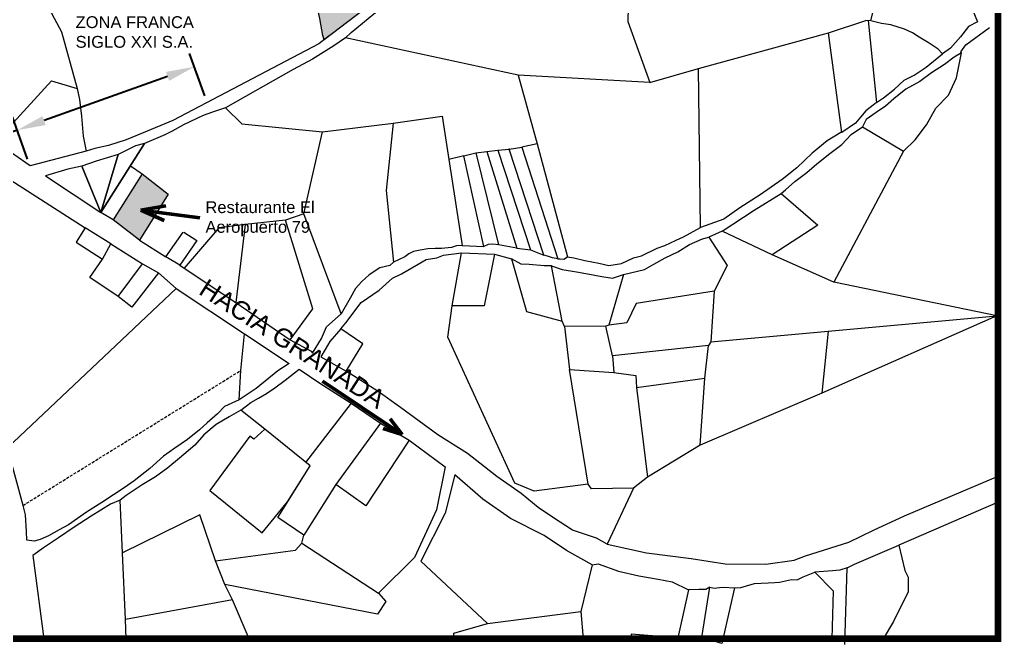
# Model space of a CAD drawing. Header units: millimetres. Extents: x -3245 to 2970, y 1153 to 3965.
# Drawn here: x 447 to 533.2, y 2590.1 to 2645 of the extents above; entities that cross this region are included whole.
import ezdxf

# ---------------------------------------------------------------- set-up
doc = ezdxf.new("R2010")
doc.units = ezdxf.units.MM
doc.linetypes.add('HIDDEN', pattern=[0.375, 0.25, -0.125])
for name, color, linetype in [('2', 1, 'Continuous'), ('3', 7, 'Continuous'), ('4', 7, 'Continuous'), ('CIRCULO PI', 2, 'Continuous'), ('CVL_CUADCON_TX', 2, 'Continuous')]:
    doc.layers.add(name, color=color, linetype=linetype)
doc.styles.add('PI', font='arial.ttf', dxfattribs={"height": 0.4})
doc.styles.add('PUNTOS PI', font='arial.ttf', dxfattribs={"height": 2.75})
doc.styles.get("Standard").update_dxf_attribs({"font": 'arial.ttf'})
doc.dimstyles.new('ISO-25', dxfattribs={"dimtxt": 2.5, "dimasz": 2.5, "dimexe": 1.25, "dimexo": 0.625, "dimtad": 1, "dimdec": 3, "dimtxsty": 'Standard', "dimcen": 2.5, "dimadec": 0, "dimazin": 0, "dimtfac": 1, "dimtdec": 3, "dimtmove": 0, "dimatfit": 3, "dimfxl": 1, "dimarcsym": 0})

# ---------------------------------------------------------------- blocks, each defined once
blk = doc.blocks.new('*D46')
at = {"layer": 'CIRCULO PI', "color": 0, "lineweight": -2, "transparency": 16777216}
for p, q in [((463.253, 2638.301), (461.92, 2642.026)), ((459.988, 2640.006), (449.136, 2636.123)), ((447.694, 2632.733), (446.361, 2636.457)), ((446.782, 2635.28), (371.16, 2608.217))]:
    blk.add_line(p, q, dxfattribs=at)
at = {"layer": 'CIRCULO PI', "color": 0, "transparency": 16777216}
for points in [[(459.847, 2640.399), (460.128, 2639.614), (462.342, 2640.849)], [(448.996, 2636.515), (449.277, 2635.73), (446.782, 2635.28)]]:
    blk.add_solid(points, dxfattribs=at)
at = {"layer": 'Defpoints', "color": 0, "transparency": 16777216}
for p in [(462.342, 2640.849), (463.464, 2637.713), (447.905, 2632.145)]:
    blk.add_point(p, dxfattribs=at)
at = {"layer": 'CIRCULO PI', "color": 0, "transparency": 16777216, "insert": (407.148, 2623.133), "char_height": 2.5, "attachment_point": 5, "rotation": 19.69117}
blk.add_mtext('Referencia hacia la entrada Istmo Textil: 186.65m', dxfattribs=at)

msp = doc.modelspace()

# ---------------------------------------------------------------- hatches: boundary and pattern name
h = msp.add_hatch(color=9)
h.dxf.hatch_style = 1
h.paths.add_polyline_path([(482.8503, 2650.1334), (480.6705, 2655.1364), (477.2994, 2652.9167, -0.2652043), (473.1335, 2646.0697), (473.3549, 2645.0905), (473.6345, 2643.6005), (473.7314, 2643.224)])
h.paths.add_polyline_path([(477.2994, 2652.9167), (472.1925, 2649.5542), (472.7489, 2647.6912), (473.0021, 2646.6511), (473.1335, 2646.0697, 0.2652043)])
h.paths.add_polyline_path([(484.3543, 2644.6718), (496.0663, 2644.6718), (496.0663, 2648.5572), (484.3543, 2648.5572)], flags=9)
h = msp.add_hatch(color=9)
h.dxf.hatch_style = 1
h.paths.add_polyline_path([(455.2067, 2627.4183), (457.5069, 2625.6242), (460.0407, 2629.6532), (457.7585, 2631.4476)])

# ---------------------------------------------------------------- linework, layer by layer
at = {"color": 7, "lineweight": 50}
for p, q in [((457.644, 2628.2603), (459.846, 2628.627)), ((462.8109, 2627.5847), (457.644, 2628.2603)), ((457.644, 2628.2603), (459.6777, 2627.3397)), ((473.5986, 2613.262), (480.5997, 2608.5593)), ((480.5997, 2608.5593), (479.5401, 2609.9548)), ((480.5997, 2608.5593), (478.931, 2609.0855))]:
    msp.add_line(p, q, dxfattribs=at)
at = {"const_width": 0.5892}
msp.add_lwpolyline([(532.9225, 2723.2134), (391.5083, 2723.2134), (391.5083, 2590.6376), (532.9225, 2590.6376)], close=True, dxfattribs=at)
at = {"layer": '2', "color": 1, "linetype": 'Continuous', "lineweight": 5}
for p, q in [((482.8503, 2650.1334), (473.7314, 2643.224)), ((518.0314, 2643.825), (521.3034, 2644.9136)), ((521.7537, 2644.8861), (521.3034, 2644.9136)), ((521.5285, 2644.8998), (522.2465, 2637.7256)), ((506.6111, 2640.7094), (518.0314, 2643.825)), ((519.2193, 2635.0744), (518.0314, 2643.825)), ((502.3343, 2639.4758), (506.6111, 2640.7094)), ((506.7988, 2626.7337), (506.6111, 2640.7094)), ((502.3343, 2639.4758), (490.7726, 2640.1046)), ((521.0271, 2635.5768), (524.6112, 2633.4286)), ((447.9047, 2632.1446), (444.8608, 2634.2669)), ((452.8283, 2633.4264), (447.9047, 2632.1446)), ((457.9611, 2634.0996), (454.1332, 2628.0646)), ((488.0277, 2633.3965), (490.6585, 2624.9342)), ((488.988, 2633.5136), (491.8669, 2624.7768)), ((493.0269, 2624.3123), (489.9935, 2633.6226)), ((491.1058, 2633.7877), (494.2741, 2623.9935)), ((492.4496, 2634.0833), (495.1168, 2624.1535)), ((524.6112, 2633.4286), (518.5097, 2621.9464)), ((484.7031, 2632.7122), (485.8687, 2625.1681)), ((487.7774, 2625.078), (486.0103, 2633.0431)), ((487.0673, 2633.2792), (489.0523, 2625.2101)), ((446.146, 2630.9404), (452.7552, 2626.7055)), ((457.7585, 2631.4476), (455.2067, 2627.4183)), ((513.8857, 2629.7136), (517.0855, 2626.9456)), ((455.2067, 2627.4183), (454.1332, 2628.0646)), ((457.5069, 2625.6242), (455.2067, 2627.4183)), ((472.7491, 2619.5884), (470.3376, 2627.3793)), ((475.2397, 2619.167), (471.9645, 2627.9324)), ((452.7552, 2626.7055), (451.969, 2625.4477)), ((455.0121, 2625.3069), (452.7552, 2626.7055)), ((466.8007, 2626.9883), (465.9743, 2620.1453)), ((508.6938, 2626.4091), (507.5338, 2625.9009)), ((513.0862, 2624.3302), (508.6938, 2626.4091)), ((517.0855, 2626.9456), (513.0862, 2624.3302)), ((462.5625, 2625.6114), (461.056, 2623.4212)), ((451.969, 2625.4477), (454.2815, 2623.9601)), ((454.2815, 2623.9601), (455.0121, 2625.3069)), ((455.0121, 2625.3069), (457.7971, 2623.558)), ((485.8687, 2625.1681), (487.7774, 2625.078)), ((490.6585, 2624.9342), (489.0523, 2625.2101)), ((490.6585, 2624.9342), (491.8669, 2624.7768)), ((491.8669, 2624.7768), (493.0269, 2624.3123)), ((453.1602, 2622.3357), (454.2815, 2623.9601)), ((461.056, 2623.4212), (459.8187, 2624.1726)), ((484.9959, 2619.8554), (485.7911, 2624.5001)), ((485.7911, 2624.5001), (488.6896, 2624.3926)), ((488.6896, 2624.3926), (487.8025, 2619.8543)), ((488.6896, 2624.3926), (490.1904, 2623.9886)), ((490.1904, 2623.9886), (491.5176, 2619.3658)), ((518.5097, 2621.9464), (513.0862, 2624.3302)), ((455.6555, 2620.6893), (457.7971, 2623.558)), ((457.7971, 2623.558), (459.1973, 2622.7557)), ((461.4349, 2623.1689), (465.9743, 2620.1453)), ((494.6459, 2618.5061), (493.6921, 2623.37)), ((455.6555, 2620.6893), (453.1602, 2622.3357)), ((459.1973, 2622.7557), (456.8422, 2619.7569)), ((459.1973, 2622.7557), (460.7338, 2621.3975)), ((500.0209, 2622.6066), (498.7361, 2618.1688)), ((445.9174, 2607.4091), (460.7338, 2621.3975)), ((460.7338, 2621.3975), (466.7448, 2617.4036)), ((532.8135, 2618.9735), (518.5097, 2621.9464)), ((456.8422, 2619.7569), (455.6555, 2620.6893)), ((507.9818, 2621.1535), (501.1475, 2620.0698)), ((507.9818, 2621.1535), (507.6868, 2616.6983)), ((465.9743, 2620.1453), (470.7488, 2616.8666)), ((470.7488, 2616.8666), (472.7491, 2619.5884)), ((487.8025, 2619.8543), (484.9959, 2619.8554)), ((491.5176, 2619.3658), (494.6459, 2618.5061)), ((532.8135, 2618.9735), (517.4497, 2612.1806)), ((517.9958, 2617.6493), (532.8135, 2618.9735)), ((477.1236, 2616.5364), (475.2105, 2617.8334)), ((494.8341, 2618.0592), (494.6459, 2618.5061)), ((498.468, 2618.0737), (494.8341, 2618.0592)), ((494.8341, 2618.0592), (495.2821, 2614.2847)), ((498.7361, 2618.1688), (498.468, 2618.0737)), ((499.074, 2615.4731), (498.486, 2618.0741)), ((466.4267, 2614.191), (466.7448, 2617.4036)), ((507.6868, 2616.6983), (517.9958, 2617.6493)), ((517.9958, 2617.6493), (517.4497, 2612.1806)), ((470.7488, 2616.8666), (472.6019, 2615.8927)), ((475.6754, 2614.1132), (477.1236, 2616.5364)), ((507.4947, 2616.3884), (499.074, 2615.4731)), ((507.1705, 2613.5), (507.4947, 2616.3884)), ((507.6868, 2616.6983), (507.4947, 2616.3884)), ((473.4569, 2615.3864), (475.6754, 2614.1132)), ((499.074, 2615.4731), (499.1914, 2613.998)), ((466.2768, 2611.6121), (466.4267, 2614.191)), ((495.2821, 2614.2847), (499.1914, 2613.998)), ((496.9268, 2604.1915), (495.2821, 2614.2847)), ((499.1914, 2613.998), (501.1211, 2613.7463)), ((501.1211, 2613.7463), (501.1764, 2612.7024)), ((501.1764, 2612.7024), (507.1705, 2613.5)), ((506.7577, 2607.6374), (507.1705, 2613.5)), ((473.3558, 2613.0786), (476.1053, 2611.311)), ((501.1764, 2612.7024), (502.1506, 2604.8124)), ((517.4497, 2612.1806), (506.7577, 2607.6374)), ((478.6925, 2609.5583), (481.2031, 2608.0564)), ((481.2031, 2608.0564), (477.3882, 2602.2919)), ((506.7577, 2607.6374), (502.1506, 2604.8124)), ((447.2889, 2602.3369), (445.9174, 2607.4091)), ((477.3882, 2602.2919), (474.7623, 2604.1879)), ((502.1506, 2604.8124), (500.909, 2603.8522)), ((500.909, 2603.8522), (498.6078, 2598.9269)), ((456.0242, 2598.1874), (455.8258, 2602.8041)), ((456.2765, 2592.3154), (456.0242, 2598.1874)), ((456.3486, 2590.6376), (456.2765, 2592.3154))]:
    msp.add_line(p, q, dxfattribs=at)
for points in [[(475.6175, 2643.3857), (476.1126, 2643.8454), (478.1151, 2645.4864), (480.9181, 2647.611), (482.6698, 2649.1933), (484.9265, 2650.713), (487.2903, 2652.2708), (500.9187, 2662.4177)], [(517.7664, 2654.2145), (512.1103, 2654.5942), (511.4447, 2660.4003), (500.7547, 2659.6223), (500.4178, 2644.826), (502.3343, 2639.4758)], [(521.7537, 2644.8861), (521.9541, 2645.7185), (523.8564, 2650.8164), (522.4406, 2651.4923), (521.2782, 2652.0829), (519.3824, 2653.4162), (518.7819, 2653.7832), (517.7664, 2654.2145)], [(528.8071, 2654.5127), (528.8402, 2653.7027), (528.816, 2653.0717), (528.8293, 2652.3513), (528.8867, 2651.1995), (529.0547, 2649.9056), (529.2465, 2649.2607), (530.3937, 2646.5801), (531.1106, 2644.7922)], [(447.4032, 2651.3927), (447.6857, 2650.7134), (448.8163, 2647.9605), (449.5915, 2645.9395), (450.6726, 2643.9062), (452.0422, 2638.942)], [(473.7314, 2643.224), (473.6345, 2643.6005), (473.3549, 2645.0905), (473.0021, 2646.6511), (472.7489, 2647.6912), (472.1925, 2649.5542)], [(528.0325, 2641.978), (527.6648, 2642.4034), (526.8818, 2642.9111), (525.9905, 2643.4347), (525.4076, 2643.82), (524.6999, 2644.1489), (523.5232, 2644.5411), (522.6756, 2644.6512), (521.7537, 2644.8861)], [(531.1106, 2644.7922), (530.3447, 2644.3814), (529.624, 2643.4671), (528.7425, 2642.4957), (528.0325, 2641.978)], [(529.7037, 2642.0815), (529.6481, 2642.1706), (530.0866, 2642.7733), (532.1811, 2644.308)], [(474.1728, 2643.5753), (473.2686, 2642.8556), (460.4422, 2636.1279), (457.8535, 2635.0523), (456.3538, 2634.4296), (454.7979, 2633.9318), (453.5973, 2633.675), (452.8283, 2633.4264)], [(529.7037, 2642.0815), (529.0633, 2641.6912), (528.2118, 2641.0446), (527.0921, 2640.3029), (526.0444, 2639.5625), (524.8335, 2638.8912), (523.7702, 2638.0245), (523.0445, 2637.3803), (522.2093, 2636.8241), (521.3571, 2636.2136), (521.0271, 2635.5768)], [(522.2465, 2637.7256), (522.8689, 2638.1156), (523.826, 2638.8903), (524.6753, 2639.6629), (525.5665, 2640.112), (526.6149, 2640.8163), (528.0325, 2641.978)], [(524.6112, 2633.4286), (525.6358, 2634.4387), (526.6368, 2635.7547), (527.4734, 2637.2116), (528.5853, 2638.3674), (529.2769, 2639.8757), (529.7037, 2642.0815)], [(444.8608, 2634.2669), (449.7808, 2639.6199), (452.0422, 2638.942)], [(452.0422, 2638.942), (452.2401, 2637.973), (452.4291, 2636.5173), (452.5698, 2634.7545), (452.8283, 2633.4264)], [(522.2465, 2637.7256), (521.9451, 2637.4857), (521.3071, 2636.9692), (520.8495, 2636.4202), (520.3916, 2635.8891), (519.2193, 2635.0744)], [(479.7864, 2635.8982), (479.1947, 2629.9783), (479.815, 2623.7029)], [(519.2193, 2635.0744), (519.1295, 2635.0727), (517.9195, 2634.3473), (516.6084, 2633.2597), (515.2471, 2631.973), (513.9529, 2630.9398), (512.0347, 2629.6066), (510.2387, 2628.4739), (508.8543, 2627.457), (506.7988, 2626.7337)], [(513.8857, 2629.7136), (514.2574, 2630.0449), (515.0896, 2630.7631), (516.118, 2631.5751), (517.0215, 2632.3308), (518.1561, 2633.2349), (519.2028, 2634.0292), (520.032, 2634.9096), (521.0271, 2635.5768)], [(508.6938, 2626.4091), (511.5202, 2628.2458), (513.8857, 2629.7136)], [(495.1168, 2624.1535), (495.658, 2624.0737), (496.6338, 2623.8398), (497.8618, 2623.5928), (498.7467, 2623.4113), (499.8411, 2623.576), (500.9111, 2624.0826), (501.6094, 2624.2579), (502.9822, 2624.9323), (503.6616, 2625.1613), (504.6604, 2625.6305), (505.3028, 2625.9128), (506.7988, 2626.7337)], [(500.0209, 2622.6066), (501.866, 2623.0377), (502.6846, 2623.5216), (503.7, 2624.0631), (504.7874, 2624.6061), (505.8191, 2625.238), (506.979, 2625.7462), (507.5338, 2625.9009)], [(507.5338, 2625.9009), (509.1274, 2623.4089), (507.9818, 2621.1535)], [(485.8687, 2625.1681), (485.3655, 2625.1406), (484.9369, 2624.9704), (484.057, 2624.8818), (483.4987, 2624.9072), (482.8516, 2624.877), (482.1702, 2624.7561), (481.5971, 2624.6192), (481.1868, 2624.4313), (480.8138, 2624.1721), (479.815, 2623.7029)], [(489.0523, 2625.2101), (488.5474, 2625.2726), (488.152, 2625.2472), (487.7774, 2625.078)], [(475.2105, 2617.8334), (475.6324, 2618.3638), (477.0025, 2620.1551), (478.5833, 2621.2477), (479.7516, 2622.2785), (480.5358, 2622.6716), (481.9952, 2623.5278), (482.7075, 2623.9196), (483.6404, 2624.0633), (484.2295, 2624.3085), (485.7911, 2624.5001)], [(493.6921, 2623.37), (493.0623, 2623.3762), (491.7471, 2623.4775), (491.0447, 2623.5183), (490.1904, 2623.9886)], [(494.2741, 2623.9935), (493.7869, 2624.0744), (493.3523, 2624.2284), (493.0269, 2624.3123)], [(494.2741, 2623.9935), (494.472, 2623.9972), (494.7964, 2623.9673), (495.1168, 2624.1535)], [(479.815, 2623.7029), (479.497, 2623.3906), (478.6371, 2623.1943), (477.695, 2622.582), (477.0399, 2622.0113), (476.4941, 2621.3705), (476.0239, 2620.5329), (475.2397, 2619.167)], [(493.6921, 2623.37), (494.6512, 2623.0639), (495.8965, 2622.8532), (497.0339, 2622.6404), (498.1353, 2622.427), (499.0735, 2622.2825), (500.0209, 2622.6066)], [(496.9268, 2604.1915), (492.1706, 2603.5794), (490.4844, 2604.2862), (484.5971, 2617.1096), (484.9959, 2619.8554)], [(501.1475, 2620.0698), (500.3157, 2618.3608), (498.7361, 2618.1688)], [(472.6019, 2615.8927), (472.7135, 2615.6966), (473.4991, 2616.9905), (473.9476, 2618.0258), (475.2397, 2619.167)], [(475.2105, 2617.8334), (474.2235, 2616.7339), (473.8409, 2616.0242), (473.4569, 2615.3864)], [(466.7448, 2617.4036), (470.661, 2614.8112), (469.6659, 2614.144), (467.7694, 2612.613), (466.2768, 2611.6121)], [(466.4194, 2610.714), (466.9162, 2611.0837), (467.3065, 2611.3793), (467.9652, 2611.752), (468.6769, 2612.1797), (469.4056, 2612.6619), (470.3107, 2613.3275), (471.144, 2613.9917), (471.534, 2614.3053), (473.3558, 2613.0786)], [(498.6078, 2598.9269), (497.6622, 2599.4675), (495.5623, 2600.1665), (493.869, 2601.2515), (492.5211, 2602.1448), (491.0406, 2603.3959), (488.9083, 2604.869), (486.3341, 2606.8921), (483.7129, 2608.5361), (480.4479, 2610.9425), (478.4791, 2612.3285), (475.6754, 2614.1132)], [(466.2768, 2611.6121), (464.9743, 2611.029), (464.3745, 2610.3872), (463.4717, 2609.5956), (462.7816, 2608.9701), (461.7356, 2608.1397), (460.6343, 2607.3804), (459.6222, 2606.6587), (458.4187, 2605.5912), (457.0536, 2604.5026), (456.1834, 2603.8917), (455.2413, 2603.2795), (454.2106, 2602.5935), (452.8591, 2601.7393), (452.0779, 2601.1842), (451.2966, 2600.629), (450.459, 2600.1989), (449.5152, 2599.6767), (448.8015, 2599.357), (448.2646, 2599.2027), (447.6335, 2599.2809), (447.6012, 2600.055), (447.5021, 2601.5122), (447.2889, 2602.3369)], [(466.4194, 2610.714), (465.4049, 2610.1185), (464.266, 2609.4485), (463.1853, 2608.5454), (462.3928, 2607.6297), (461.0287, 2606.4871), (460.019, 2605.6394), (458.918, 2604.862), (457.744, 2604.1373), (456.34, 2603.2101), (455.8258, 2602.8041)], [(498.6078, 2598.9269), (502.0579, 2598.1813), (505.9711, 2597.6786), (508.9662, 2597.2127), (512.5292, 2597.1717), (515.0053, 2597.5247), (516.0055, 2597.9219), (519.815, 2599.1286), (521.9724, 2600.1781), (524.7017, 2601.4365), (532.9225, 2604.91)], [(500.909, 2603.8522), (497.2222, 2603.7827), (496.9268, 2604.1915)], [(455.8258, 2602.8041), (454.9869, 2602.446), (453.2791, 2601.405), (451.7679, 2600.4397), (450.4001, 2599.4952), (449.085, 2598.6237), (448.1442, 2597.9395), (449.108, 2590.6376)]]:
    msp.add_lwpolyline(points, dxfattribs=at)
msp.add_point((489.9935, 2633.6226), dxfattribs=at)
at = {"layer": '3', "color": 1, "linetype": 'HIDDEN', "lineweight": 5}
msp.add_line((447.2889, 2602.3369), (466.4267, 2614.191), dxfattribs=at)
at = {"layer": '4', "color": 1, "linetype": 'Continuous', "lineweight": 5}
for p, q in [((490.7726, 2640.1046), (475.6175, 2643.3857)), ((490.7726, 2640.1046), (492.4496, 2634.0833)), ((465.0655, 2637.2384), (466.5131, 2635.8395)), ((473.5935, 2635.1509), (479.7864, 2635.8982)), ((479.7864, 2635.8982), (484.111, 2636.5021)), ((484.111, 2636.5021), (484.7031, 2632.7122)), ((466.5131, 2635.8395), (473.5935, 2635.1509)), ((471.9645, 2627.9324), (473.5935, 2635.1509)), ((487.0673, 2633.2792), (488.988, 2633.5136)), ((488.988, 2633.5136), (489.9935, 2633.6226)), ((489.9935, 2633.6226), (491.1058, 2633.7877)), ((492.4496, 2634.0833), (491.1058, 2633.7877)), ((486.0103, 2633.0431), (484.7031, 2632.7122)), ((486.0103, 2633.0431), (487.0673, 2633.2792)), ((456.7246, 2632.15), (457.7585, 2631.4476)), ((457.7585, 2631.4476), (460.0407, 2629.6532)), ((460.0407, 2629.6532), (457.5069, 2625.6242)), ((470.3376, 2627.3793), (466.8007, 2626.9883)), ((471.9645, 2627.9324), (470.3376, 2627.3793)), ((464.485, 2626.7105), (461.4349, 2623.1689)), ((466.8007, 2626.9883), (464.485, 2626.7105)), ((457.5069, 2625.6242), (459.8187, 2624.1726)), ((459.8187, 2624.1726), (461.3618, 2626.3274)), ((461.4158, 2626.3284), (462.5625, 2625.6114)), ((461.056, 2623.4212), (461.4349, 2623.1689)), ((476.1047, 2611.3096), (472.0987, 2606.1178)), ((476.1053, 2611.311), (478.6925, 2609.5583)), ((468.5309, 2609.0228), (466.4194, 2610.714)), ((478.6925, 2609.5583), (474.7623, 2604.1879)), ((481.2031, 2608.0564), (484.3775, 2605.7298)), ((469.6654, 2601.2812), (472.5191, 2605.821)), ((474.7623, 2604.1879), (471.9627, 2599.7173)), ((532.9225, 2602.6272), (524.2096, 2598.8609)), ((462.8201, 2601.5076), (456.0242, 2598.1874)), ((464.2091, 2597.4879), (462.8201, 2601.5076)), ((471.9627, 2599.7173), (469.6654, 2601.2812)), ((471.7696, 2599.0137), (471.9627, 2599.7173)), ((520.3079, 2597.1778), (524.2096, 2598.8609)), ((524.2096, 2598.8609), (524.7285, 2596.6152)), ((465.0035, 2595.389), (464.2091, 2597.4879)), ((497.2917, 2597.1367), (496.2857, 2593.0318)), ((519.6779, 2596.857), (520.3079, 2597.1778)), ((519.465, 2590.1432), (519.6779, 2596.857)), ((524.7285, 2596.6152), (525.0172, 2596.036)), ((465.6825, 2594.0451), (465.0035, 2595.389)), ((525.0172, 2596.036), (525.017, 2594.7494)), ((506.9131, 2590.7537), (507.6202, 2595.1518)), ((509.7808, 2595.0987), (508.663, 2590.2111)), ((525.017, 2594.7494), (523.7462, 2592.1438)), ((465.6825, 2594.0451), (456.2765, 2592.3154)), ((488.0747, 2591.9747), (496.2857, 2593.0318)), ((496.2857, 2593.0318), (496.4734, 2590.6376)), ((485.1285, 2591.121), (488.0747, 2591.9747)), ((523.7462, 2592.1438), (522.8412, 2590.6376)), ((485.1163, 2590.6376), (485.1285, 2591.121)), ((508.663, 2590.2111), (506.9131, 2590.7537))]:
    msp.add_line(p, q, dxfattribs=at)
for points in [[(475.6175, 2643.3857), (474.5938, 2642.685), (472.7282, 2641.5057), (471.0051, 2640.6154), (465.0655, 2637.2384)], [(465.0655, 2637.2384), (463.9335, 2636.8731), (463.107, 2636.5812), (461.3836, 2635.7449), (460.3787, 2635.182), (459.7504, 2634.873), (457.9611, 2634.0996)], [(468.5309, 2609.0228), (467.5655, 2608.1612), (467.2239, 2608.4139), (463.6996, 2603.6509), (468.3069, 2599.9197), (470.5328, 2602.6682), (472.5191, 2605.821), (468.5297, 2609.0229)], [(484.3775, 2605.7298), (483.6119, 2601.9612), (481.6613, 2597.7683), (478.4971, 2594.6268)], [(485.2104, 2605.0351), (484.3701, 2601.6619), (482.2216, 2597.4493), (488.0747, 2591.9747)], [(497.2917, 2597.1367), (495.0322, 2598.3894), (493.0607, 2599.704), (490.098, 2601.1901), (487.6737, 2602.8967), (485.2104, 2605.0351)], [(464.2091, 2597.4879), (471.2338, 2598.415), (471.7696, 2599.0137)], [(471.7696, 2599.0137), (478.4971, 2594.6268), (479.1503, 2593.8945)], [(497.2917, 2597.1367), (497.7947, 2597.2256), (499.5995, 2596.5574), (501.3845, 2596.1591), (503.0607, 2595.8678), (504.3044, 2595.6447), (505.7315, 2594.9373)], [(509.7808, 2595.0987), (510.3206, 2595.1394), (510.8417, 2595.27), (511.5423, 2595.4741), (513.3237, 2595.5797), (513.7376, 2595.6013), (514.78, 2595.8444), (515.2843, 2595.8128), (515.8045, 2596.0694), (516.8458, 2596.4745)], [(519.6779, 2596.857), (519.0227, 2596.6556), (518.393, 2596.596), (516.8458, 2596.4745)], [(516.8458, 2596.4745), (518.4415, 2594.8325), (518.3345, 2590.6376)], [(479.1503, 2593.8945), (478.438, 2592.7903), (478.438, 2592.7903), (465.0035, 2595.389)], [(505.7315, 2594.9373), (504.7891, 2590.7172), (500.7006, 2591.0233), (500.6828, 2590.6376)], [(507.6202, 2595.1518), (507.2614, 2594.9686), (506.6494, 2594.9633), (505.7315, 2594.9373)], [(507.6202, 2595.1518), (507.9987, 2595.083), (508.4665, 2595.1231), (508.8082, 2595.1622), (509.7808, 2595.0987)], [(467.1581, 2590.6376), (465.6825, 2594.0451)]]:
    msp.add_lwpolyline(points, dxfattribs=at)

# ---------------------------------------------------------------- texts
at = {"layer": 'CVL_CUADCON_TX', "color": 7, "char_height": 1.037635, "attachment_point": 1, "style": 'PI'}
for s, insert, width in [('EMPRESA OPERADORA DE ZONA FRANCA SIGLO XXI S.A.', (451.9105, 2648.7442), 13.574128), ('Restaurante El Aeropuerto 79', (463.3138, 2629.0415), 11.432712)]:
    msp.add_mtext(s, dxfattribs=dict(at, insert=insert, width=width))
at = {"layer": 'CVL_CUADCON_TX', "color": 7, "insert": (463.4983, 2622.3231), "char_height": 1.626263, "width": 20.561618, "attachment_point": 1, "rotation": 327.180648, "style": 'PUNTOS PI'}
msp.add_mtext('HACIA GRANADA', dxfattribs=at)

# ---------------------------------------------------------------- dimensions: what is measured, and where the dimension line sits
at = {"layer": 'CIRCULO PI', "color": 7}
dim = msp.add_linear_dim(base=(462.3417, 2640.8487), p1=(447.9047, 2632.1446), p2=(463.4639, 2637.7129), angle=19.691175, text='Referencia hacia la entrada Istmo Textil: 186.65m', dimstyle='ISO-25', dxfattribs=at)
dim.commit()
dim.dimension.update_dxf_attribs({"geometry": '*D46', "text_midpoint": (407.7945, 2621.3275), "dimtype": 161})

# ---------------------------------------------------------------- meshes
at = {"layer": '2', "color": 1, "linetype": 'Continuous', "lineweight": 5}
mesh = msp.add_polyface(dxfattribs=at)
corners = [(454.1332, 2628.0646), (455.6402, 2633.1371), (452.4567, 2632.1223), (457.9611, 2634.0996), (457.1548, 2633.9222), (453.7259, 2632.5606), (451.2205, 2631.8468), (449.2702, 2631.2696)]
mesh.append_faces([[corners[k] for k in face] for face in [(1, 0, 3, 4), (0, 2, 6, 7)]], dxfattribs={"vtx0": -1, "color": 1})
mesh.append_faces([[corners[k] for k in face] for face in [(0, 1, 5, 2)]], dxfattribs={"vtx0": -1, "vtx3": -1, "color": 1})

doc.saveas('drawing.dxf')
